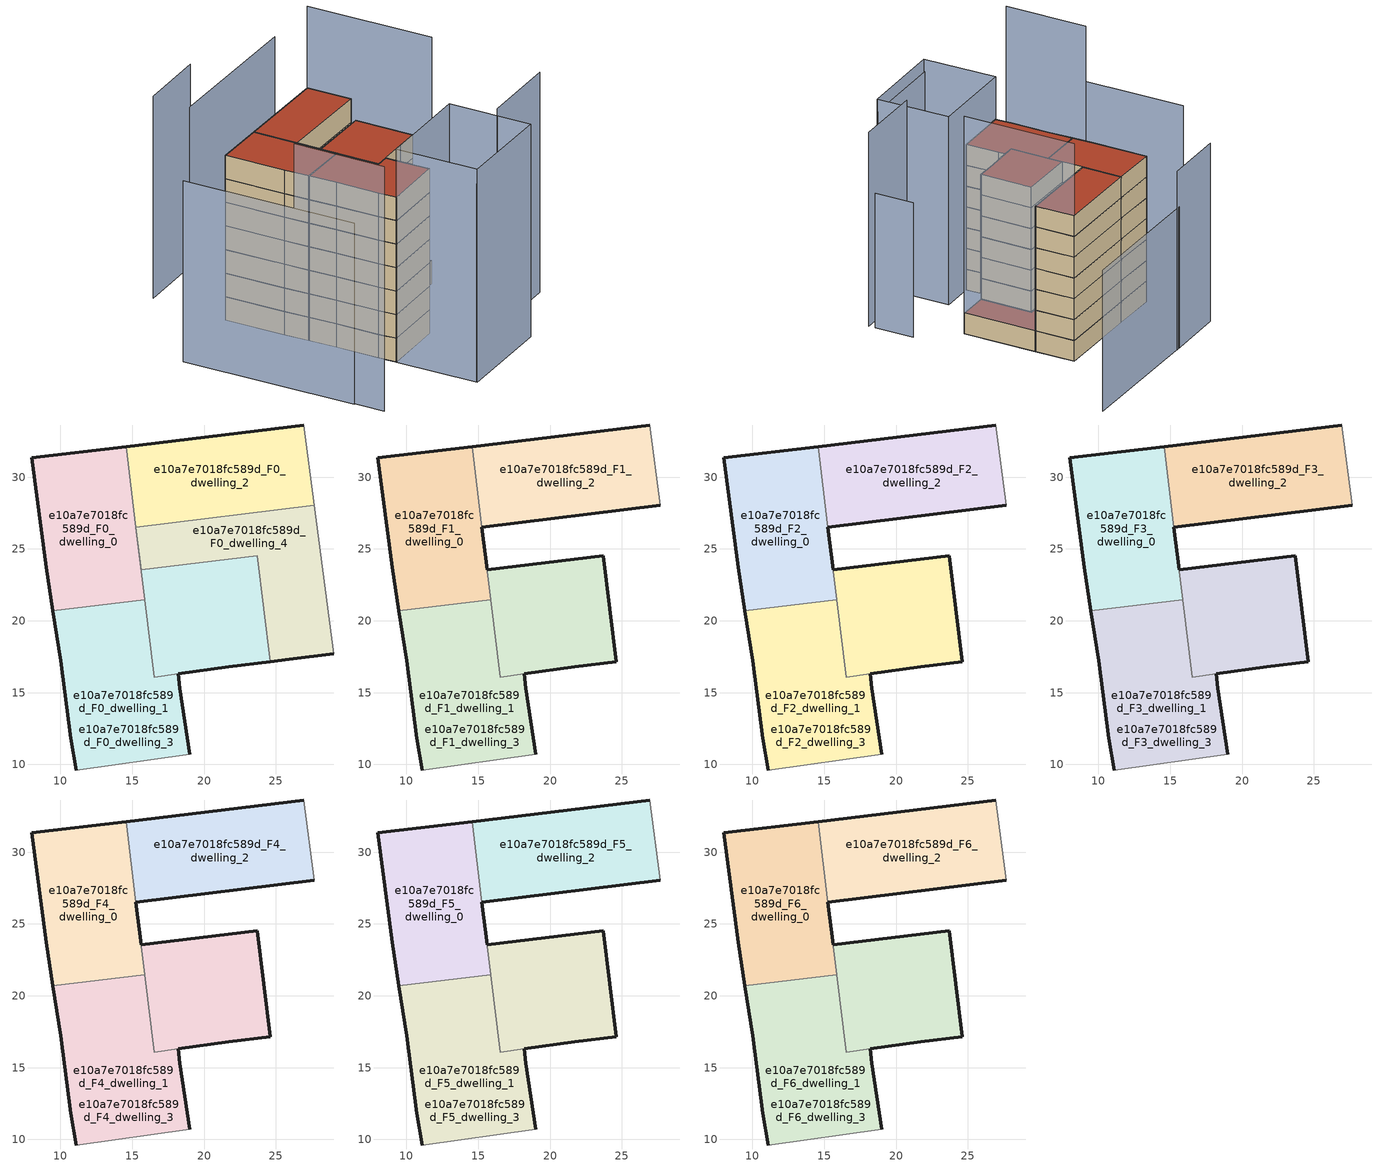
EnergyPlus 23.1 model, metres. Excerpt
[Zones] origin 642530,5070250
e10a7e7018fc589d_F0_dwelling_0
 floor ground (EU_floor_Construction): 15.88,21.47 14.58,32.13 8.01,31.33 9.01,23.72 9.48,20.69 z0
 wall outside (EU_wall_Construction): 9.48,20.69 9.01,23.72 8.01,31.33 14.58,32.13 z0:3
 wall to e10a7e7018fc589d_F0_dwelling_1 (EU_wall_Construction): 15.88,21.47 9.48,20.69 z0:3
 wall to e10a7e7018fc589d_F0_dwelling_2 (EU_wall_Construction): 14.58,32.13 15.26,26.52 z0:3
 wall to e10a7e7018fc589d_F0_dwelling_3 (EU_wall_Construction): 15.26,26.52 15.87,21.47 z0:3
e10a7e7018fc589d_F0_dwelling_1
 floor ground (EU_floor_Construction): 19.01,10.71 18.31,15.32 18.21,16.32 16.53,16.08 15.88,21.47 9.48,20.69 10.01,17.22 10.71,11.82 11.11,9.62 z0; 24.59,17.16 23.7,24.52 15.62,23.54 15.26,26.52 16.53,16.08 21.72,16.82 z0
 wall outside (EU_wall_Construction): 11.11,9.62 10.71,11.82 10.01,17.22 9.48,20.69 / 18.21,16.32 18.31,15.32 19.01,10.71 z0:3
 wall adiabatic (EU_wall_Construction): 19.01,10.71 11.11,9.62 z0:3
 wall to e10a7e7018fc589d_F0_dwelling_3 (EU_wall_Construction): 15.88,21.47 16.53,16.08 18.21,16.32 z0:3
e10a7e7018fc589d_F0_dwelling_2
 floor ground (EU_floor_Construction): 27.67,28.03 26.93,33.63 14.58,32.13 15.26,26.52 z0
 wall outside (EU_wall_Construction): 14.58,32.13 26.93,33.63 z0:3
 wall adiabatic (EU_wall_Construction): 26.93,33.63 27.67,28.03 z0:3
 wall to e10a7e7018fc589d_F0_dwelling_4 (EU_wall_Construction): 27.67,28.03 15.26,26.52 z0:3
e10a7e7018fc589d_F0_dwelling_3
 floor ground (EU_floor_Construction): 19.01,10.71 18.31,15.32 18.21,16.32 16.53,16.08 15.88,21.47 9.48,20.69 10.01,17.22 10.71,11.82 11.11,9.62 z0; 24.59,17.16 23.7,24.52 15.62,23.54 15.26,26.52 16.53,16.08 21.72,16.82 z0
 wall outside (EU_wall_Construction): 24.59,17.16 21.72,16.82 18.21,16.32 z0:3
 wall to e10a7e7018fc589d_F0_dwelling_4 (EU_wall_Construction): 15.26,26.52 15.63,23.54 / 15.62,23.54 23.7,24.52 24.59,17.16 z0:3
e10a7e7018fc589d_F0_dwelling_4
 floor ground (EU_floor_Construction): 29.02,17.71 27.67,28.03 15.26,26.52 15.62,23.54 23.7,24.52 24.59,17.16 25.92,17.32 z0
 wall outside (EU_wall_Construction): 29.02,17.71 25.92,17.32 24.59,17.16 z0:3
 wall adiabatic (EU_wall_Construction): 27.67,28.03 29.02,17.71 z0:3
 roof outside (EU_roof_Construction): 27.67,28.03 29.02,17.71 25.92,17.32 24.59,17.16 23.7,24.52 15.62,23.54 15.26,26.52 z3
e10a7e7018fc589d_F1_dwelling_0
 floor to e10a7e7018fc589d_F0_dwelling_0 (EU_floor_Construction): 15.88,21.47 14.58,32.13 8.01,31.33 9.01,23.72 9.48,20.69 z3
 wall outside (EU_wall_Construction): 9.48,20.69 9.01,23.72 8.01,31.33 14.58,32.13 z3:6
 wall to e10a7e7018fc589d_F1_dwelling_1 (EU_wall_Construction): 15.88,21.47 9.48,20.69 z3:6
 wall to e10a7e7018fc589d_F1_dwelling_2 (EU_wall_Construction): 14.58,32.13 15.26,26.52 z3:6
 wall to e10a7e7018fc589d_F1_dwelling_3 (EU_wall_Construction): 15.26,26.52 15.87,21.47 z3:6
e10a7e7018fc589d_F1_dwelling_1
 floor to e10a7e7018fc589d_F0_dwelling_1 (EU_floor_Construction): 24.59,17.16 23.7,24.52 15.62,23.54 15.26,26.52 16.53,16.08 21.72,16.82 z3
 floor adiabatic (EU_floor_Construction): 19.01,10.71 18.31,15.32 18.21,16.32 16.53,16.08 15.88,21.47 9.48,20.69 10.01,17.22 10.71,11.82 11.11,9.62 z3
 wall outside (EU_wall_Construction): 11.11,9.62 10.71,11.82 10.01,17.22 9.48,20.69 / 18.21,16.32 18.31,15.32 19.01,10.71 z3:6
 wall adiabatic (EU_wall_Construction): 19.01,10.71 11.11,9.62 z3:6
 wall to e10a7e7018fc589d_F1_dwelling_3 (EU_wall_Construction): 15.88,21.47 16.53,16.08 18.21,16.32 z3:6
e10a7e7018fc589d_F1_dwelling_2
 floor to e10a7e7018fc589d_F0_dwelling_2 (EU_floor_Construction): 27.67,28.03 26.93,33.63 14.58,32.13 15.26,26.52 z3
 wall outside (EU_wall_Construction): 27.67,28.03 15.26,26.52 / 14.58,32.13 26.93,33.63 z3:6
 wall adiabatic (EU_wall_Construction): 26.93,33.63 27.67,28.03 z3:6
e10a7e7018fc589d_F1_dwelling_3
 floor to e10a7e7018fc589d_F0_dwelling_3 (EU_floor_Construction): 19.01,10.71 18.31,15.32 18.21,16.32 16.53,16.08 15.88,21.47 9.48,20.69 10.01,17.22 10.71,11.82 11.11,9.62 z3; 24.59,17.16 23.7,24.52 15.62,23.54 15.26,26.52 16.53,16.08 21.72,16.82 z3
 wall outside (EU_wall_Construction): 15.26,26.52 15.62,23.54 23.7,24.52 24.59,17.16 21.72,16.82 18.21,16.32 z3:6
e10a7e7018fc589d_F2_dwelling_0
 floor to e10a7e7018fc589d_F1_dwelling_0 (EU_floor_Construction): 15.88,21.47 14.58,32.13 8.01,31.33 9.01,23.72 9.48,20.69 z6
 wall outside (EU_wall_Construction): 9.48,20.69 9.01,23.72 8.01,31.33 14.58,32.13 z6:9
 wall to e10a7e7018fc589d_F2_dwelling_1 (EU_wall_Construction): 15.88,21.47 9.48,20.69 z6:9
 wall to e10a7e7018fc589d_F2_dwelling_2 (EU_wall_Construction): 14.58,32.13 15.26,26.52 z6:9
 wall to e10a7e7018fc589d_F2_dwelling_3 (EU_wall_Construction): 15.26,26.52 15.87,21.47 z6:9
e10a7e7018fc589d_F2_dwelling_1
 floor to e10a7e7018fc589d_F1_dwelling_1 (EU_floor_Construction): 24.59,17.16 23.7,24.52 15.62,23.54 15.26,26.52 16.53,16.08 21.72,16.82 z6
 floor adiabatic (EU_floor_Construction): 19.01,10.71 18.31,15.32 18.21,16.32 16.53,16.08 15.88,21.47 9.48,20.69 10.01,17.22 10.71,11.82 11.11,9.62 z6
 wall outside (EU_wall_Construction): 11.11,9.62 10.71,11.82 10.01,17.22 9.48,20.69 / 18.21,16.32 18.31,15.32 19.01,10.71 z6:9
 wall adiabatic (EU_wall_Construction): 19.01,10.71 11.11,9.62 z6:9
 wall to e10a7e7018fc589d_F2_dwelling_3 (EU_wall_Construction): 15.88,21.47 16.53,16.08 18.21,16.32 z6:9
e10a7e7018fc589d_F2_dwelling_2
 floor to e10a7e7018fc589d_F1_dwelling_2 (EU_floor_Construction): 27.67,28.03 26.93,33.63 14.58,32.13 15.26,26.52 z6
 wall outside (EU_wall_Construction): 27.67,28.03 15.26,26.52 / 14.58,32.13 26.93,33.63 z6:9
 wall adiabatic (EU_wall_Construction): 26.93,33.63 27.67,28.03 z6:9
e10a7e7018fc589d_F2_dwelling_3
 floor to e10a7e7018fc589d_F1_dwelling_3 (EU_floor_Construction): 19.01,10.71 18.31,15.32 18.21,16.32 16.53,16.08 15.88,21.47 9.48,20.69 10.01,17.22 10.71,11.82 11.11,9.62 z6; 24.59,17.16 23.7,24.52 15.62,23.54 15.26,26.52 16.53,16.08 21.72,16.82 z6
 wall outside (EU_wall_Construction): 15.26,26.52 15.62,23.54 23.7,24.52 24.59,17.16 21.72,16.82 18.21,16.32 z6:9
e10a7e7018fc589d_F3_dwelling_0
 floor to e10a7e7018fc589d_F2_dwelling_0 (EU_floor_Construction): 15.88,21.47 14.58,32.13 8.01,31.33 9.01,23.72 9.48,20.69 z9
 wall outside (EU_wall_Construction): 9.48,20.69 9.01,23.72 8.01,31.33 14.58,32.13 z9:12
 wall to e10a7e7018fc589d_F3_dwelling_1 (EU_wall_Construction): 15.88,21.47 9.48,20.69 z9:12
 wall to e10a7e7018fc589d_F3_dwelling_2 (EU_wall_Construction): 14.58,32.13 15.26,26.52 z9:12
 wall to e10a7e7018fc589d_F3_dwelling_3 (EU_wall_Construction): 15.26,26.52 15.87,21.47 z9:12
e10a7e7018fc589d_F3_dwelling_1
 floor to e10a7e7018fc589d_F2_dwelling_1 (EU_floor_Construction): 24.59,17.16 23.7,24.52 15.62,23.54 15.26,26.52 16.53,16.08 21.72,16.82 z9
 floor adiabatic (EU_floor_Construction): 19.01,10.71 18.31,15.32 18.21,16.32 16.53,16.08 15.88,21.47 9.48,20.69 10.01,17.22 10.71,11.82 11.11,9.62 z9
 wall outside (EU_wall_Construction): 11.11,9.62 10.71,11.82 10.01,17.22 9.48,20.69 / 18.21,16.32 18.31,15.32 19.01,10.71 z9:12
 wall adiabatic (EU_wall_Construction): 19.01,10.71 11.11,9.62 z9:12
 wall to e10a7e7018fc589d_F3_dwelling_3 (EU_wall_Construction): 15.88,21.47 16.53,16.08 18.21,16.32 z9:12
e10a7e7018fc589d_F3_dwelling_2
 floor to e10a7e7018fc589d_F2_dwelling_2 (EU_floor_Construction): 27.67,28.03 26.93,33.63 14.58,32.13 15.26,26.52 z9
 wall outside (EU_wall_Construction): 27.67,28.03 15.26,26.52 / 14.58,32.13 26.93,33.63 z9:12
 wall adiabatic (EU_wall_Construction): 26.93,33.63 27.67,28.03 z9:12
e10a7e7018fc589d_F3_dwelling_3
 floor to e10a7e7018fc589d_F2_dwelling_3 (EU_floor_Construction): 19.01,10.71 18.31,15.32 18.21,16.32 16.53,16.08 15.88,21.47 9.48,20.69 10.01,17.22 10.71,11.82 11.11,9.62 z9; 24.59,17.16 23.7,24.52 15.62,23.54 15.26,26.52 16.53,16.08 21.72,16.82 z9
 wall outside (EU_wall_Construction): 15.26,26.52 15.62,23.54 23.7,24.52 24.59,17.16 21.72,16.82 18.21,16.32 z9:12
e10a7e7018fc589d_F4_dwelling_0
 floor to e10a7e7018fc589d_F3_dwelling_0 (EU_floor_Construction): 15.88,21.47 14.58,32.13 8.01,31.33 9.01,23.72 9.48,20.69 z12
 wall outside (EU_wall_Construction): 9.48,20.69 9.01,23.72 8.01,31.33 14.58,32.13 z12:15
 wall to e10a7e7018fc589d_F4_dwelling_1 (EU_wall_Construction): 15.88,21.47 9.48,20.69 z12:15
 wall to e10a7e7018fc589d_F4_dwelling_2 (EU_wall_Construction): 14.58,32.13 15.26,26.52 z12:15
 wall to e10a7e7018fc589d_F4_dwelling_3 (EU_wall_Construction): 15.26,26.52 15.87,21.47 z12:15
e10a7e7018fc589d_F4_dwelling_1
 floor to e10a7e7018fc589d_F3_dwelling_1 (EU_floor_Construction): 24.59,17.16 23.7,24.52 15.62,23.54 15.26,26.52 16.53,16.08 21.72,16.82 z12
 floor adiabatic (EU_floor_Construction): 19.01,10.71 18.31,15.32 18.21,16.32 16.53,16.08 15.88,21.47 9.48,20.69 10.01,17.22 10.71,11.82 11.11,9.62 z12
 wall outside (EU_wall_Construction): 11.11,9.62 10.71,11.82 10.01,17.22 9.48,20.69 / 18.21,16.32 18.31,15.32 19.01,10.71 z12:15
 wall adiabatic (EU_wall_Construction): 19.01,10.71 11.11,9.62 z12:15
 wall to e10a7e7018fc589d_F4_dwelling_3 (EU_wall_Construction): 15.88,21.47 16.53,16.08 18.21,16.32 z12:15
e10a7e7018fc589d_F4_dwelling_2
 floor to e10a7e7018fc589d_F3_dwelling_2 (EU_floor_Construction): 27.67,28.03 26.93,33.63 14.58,32.13 15.26,26.52 z12
 wall outside (EU_wall_Construction): 27.67,28.03 15.26,26.52 / 14.58,32.13 26.93,33.63 z12:15
 wall adiabatic (EU_wall_Construction): 26.93,33.63 27.67,28.03 z12:15
e10a7e7018fc589d_F4_dwelling_3
 floor to e10a7e7018fc589d_F3_dwelling_3 (EU_floor_Construction): 19.01,10.71 18.31,15.32 18.21,16.32 16.53,16.08 15.88,21.47 9.48,20.69 10.01,17.22 10.71,11.82 11.11,9.62 z12; 24.59,17.16 23.7,24.52 15.62,23.54 15.26,26.52 16.53,16.08 21.72,16.82 z12
 wall outside (EU_wall_Construction): 15.26,26.52 15.62,23.54 23.7,24.52 24.59,17.16 21.72,16.82 18.21,16.32 z12:15
e10a7e7018fc589d_F5_dwelling_0
 floor to e10a7e7018fc589d_F4_dwelling_0 (EU_floor_Construction): 15.88,21.47 14.58,32.13 8.01,31.33 9.01,23.72 9.48,20.69 z15
 wall outside (EU_wall_Construction): 9.48,20.69 9.01,23.72 8.01,31.33 14.58,32.13 z15:18
 wall to e10a7e7018fc589d_F5_dwelling_1 (EU_wall_Construction): 15.88,21.47 9.48,20.69 z15:18
 wall to e10a7e7018fc589d_F5_dwelling_2 (EU_wall_Construction): 14.58,32.13 15.26,26.52 z15:18
 wall to e10a7e7018fc589d_F5_dwelling_3 (EU_wall_Construction): 15.26,26.52 15.87,21.47 z15:18
e10a7e7018fc589d_F5_dwelling_1
 floor to e10a7e7018fc589d_F4_dwelling_1 (EU_floor_Construction): 24.59,17.16 23.7,24.52 15.62,23.54 15.26,26.52 16.53,16.08 21.72,16.82 z15
 floor adiabatic (EU_floor_Construction): 19.01,10.71 18.31,15.32 18.21,16.32 16.53,16.08 15.88,21.47 9.48,20.69 10.01,17.22 10.71,11.82 11.11,9.62 z15
 wall outside (EU_wall_Construction): 11.11,9.62 10.71,11.82 10.01,17.22 9.48,20.69 / 18.21,16.32 18.31,15.32 19.01,10.71 z15:18
 wall adiabatic (EU_wall_Construction): 19.01,10.71 11.11,9.62 z15:18
 wall to e10a7e7018fc589d_F5_dwelling_3 (EU_wall_Construction): 15.88,21.47 16.53,16.08 18.21,16.32 z15:18
e10a7e7018fc589d_F5_dwelling_2
 floor to e10a7e7018fc589d_F4_dwelling_2 (EU_floor_Construction): 27.67,28.03 26.93,33.63 14.58,32.13 15.26,26.52 z15
 wall outside (EU_wall_Construction): 27.67,28.03 15.26,26.52 / 14.58,32.13 26.93,33.63 z15:18
 wall adiabatic (EU_wall_Construction): 26.93,33.63 27.67,28.03 z15:18
e10a7e7018fc589d_F5_dwelling_3
 floor to e10a7e7018fc589d_F4_dwelling_3 (EU_floor_Construction): 19.01,10.71 18.31,15.32 18.21,16.32 16.53,16.08 15.88,21.47 9.48,20.69 10.01,17.22 10.71,11.82 11.11,9.62 z15; 24.59,17.16 23.7,24.52 15.62,23.54 15.26,26.52 16.53,16.08 21.72,16.82 z15
 wall outside (EU_wall_Construction): 15.26,26.52 15.62,23.54 23.7,24.52 24.59,17.16 21.72,16.82 18.21,16.32 z15:18
e10a7e7018fc589d_F6_dwelling_0
 floor to e10a7e7018fc589d_F5_dwelling_0 (EU_floor_Construction): 15.88,21.47 14.58,32.13 8.01,31.33 9.01,23.72 9.48,20.69 z18
 wall outside (EU_wall_Construction): 9.48,20.69 9.01,23.72 8.01,31.33 14.58,32.13 z18:21
 wall to e10a7e7018fc589d_F6_dwelling_1 (EU_wall_Construction): 15.88,21.47 9.48,20.69 z18:21
 wall to e10a7e7018fc589d_F6_dwelling_2 (EU_wall_Construction): 14.58,32.13 15.26,26.52 z18:21
 wall to e10a7e7018fc589d_F6_dwelling_3 (EU_wall_Construction): 15.26,26.52 15.87,21.47 z18:21
 roof outside (EU_roof_Construction): 14.58,32.13 15.88,21.47 9.48,20.69 9.01,23.72 8.01,31.33 z21
e10a7e7018fc589d_F6_dwelling_1
 floor to e10a7e7018fc589d_F5_dwelling_1 (EU_floor_Construction): 24.59,17.16 23.7,24.52 15.62,23.54 15.26,26.52 16.53,16.08 21.72,16.82 z18
 floor adiabatic (EU_floor_Construction): 19.01,10.71 18.31,15.32 18.21,16.32 16.53,16.08 15.88,21.47 9.48,20.69 10.01,17.22 10.71,11.82 11.11,9.62 z18
 wall outside (EU_wall_Construction): 11.11,9.62 10.71,11.82 10.01,17.22 9.48,20.69 / 18.21,16.32 18.31,15.32 19.01,10.71 z18:21
 wall adiabatic (EU_wall_Construction): 19.01,10.71 11.11,9.62 z18:21
 wall to e10a7e7018fc589d_F6_dwelling_3 (EU_wall_Construction): 15.88,21.47 16.53,16.08 18.21,16.32 z18:21
 roof outside (EU_roof_Construction): 15.88,21.47 16.53,16.08 18.21,16.32 18.31,15.32 19.01,10.71 11.11,9.62 10.71,11.82 10.01,17.22 9.48,20.69 z21; 23.7,24.52 24.59,17.16 21.72,16.82 16.53,16.08 15.26,26.52 15.62,23.54 z21
e10a7e7018fc589d_F6_dwelling_2
 floor to e10a7e7018fc589d_F5_dwelling_2 (EU_floor_Construction): 27.67,28.03 26.93,33.63 14.58,32.13 15.26,26.52 z18
 wall outside (EU_wall_Construction): 27.67,28.03 15.26,26.52 / 14.58,32.13 26.93,33.63 z18:21
 wall adiabatic (EU_wall_Construction): 26.93,33.63 27.67,28.03 z18:21
 roof outside (EU_roof_Construction): 26.93,33.63 27.67,28.03 15.26,26.52 14.58,32.13 z21
e10a7e7018fc589d_F6_dwelling_3
 floor to e10a7e7018fc589d_F5_dwelling_3 (EU_floor_Construction): 19.01,10.71 18.31,15.32 18.21,16.32 16.53,16.08 15.88,21.47 9.48,20.69 10.01,17.22 10.71,11.82 11.11,9.62 z18; 24.59,17.16 23.7,24.52 15.62,23.54 15.26,26.52 16.53,16.08 21.72,16.82 z18
 wall outside (EU_wall_Construction): 15.26,26.52 15.62,23.54 23.7,24.52 24.59,17.16 21.72,16.82 18.21,16.32 z18:21
 roof outside (EU_roof_Construction): 15.88,21.47 16.53,16.08 18.21,16.32 18.31,15.32 19.01,10.71 11.11,9.62 10.71,11.82 10.01,17.22 9.48,20.69 z21; 23.7,24.52 24.59,17.16 21.72,16.82 16.53,16.08 15.26,26.52 15.62,23.54 z21
shading: 12.51,-0.59 25,1.12 z0:25.3; 24.41,5.25 34.52,6.61 z0:28; 23.61,11.34 25.02,1 / 25.02,1 12.51,-0.69 / 12.51,-0.69 11.1,9.64 / 11.1,9.64 23.61,11.34 z0:27.1; 34.33,7.47 33.63,13.01 z0:19.4; 29.02,17.71 26.93,33.63 z0:31.4; -0.92,15.15 0.54,3.65 z0:31.1; -3.01,29.15 -0.09,7.39 z0:23; 16.49,42.37 7.63,41.15 z0:25.7; 35.97,44.75 15.91,42.3 z0:20.3
[Building]
EU S2 Campaign: North Axis=0; Terrain=City; Solar Distribution=FullExterior
[Site:Location]
Lyon-Bron: Latitude=45.75; Longitude=5; Time Zone=1; Elevation=198
[SizingPeriod:WeatherFileDays]
AnnualSizingPeriod: Begin Month=1; Begin Day of Month=1; End Month=12; End Day of Month=31; Day of Week for Start Day=Monday; Use Weather File Daylight Saving Period=No; Use Weather File Rain and Snow Indicators=No
[MATERIAL]
EU_InternalMass_Material: Roughness=MediumRough; Thickness=0.1; Conductivity=1; Density=1800; Specific Heat=900; Thermal Absorptance=0.9; Solar Absorptance=0.7; Visible Absorptance=0.7
[MATERIAL:NOMASS] Roughness=MediumRough; Thermal Absorptance=0.9; Solar Absorptance=0.7; Visible Absorptance=0.7
Name | Thermal Resistance
EU_wall_NoMass | 0.776494
EU_roof_NoMass | 0.486893
EU_floor_NoMass | 0.421597
[CONSTRUCTION]
EU_wall_Construction: EU_wall_NoMass
EU_roof_Construction: EU_roof_NoMass
EU_floor_Construction: EU_floor_NoMass
EU_InternalMass_Construction: EU_InternalMass_Material
[ZONE] Type=1; Multiplier=1; Ceiling Height=autocalculate; Floor Area=autocalculate; Part of Total Floor Area=Yes
Name | Volume
e10a7e7018fc589d_F0_dwelling_0 | 211.211
e10a7e7018fc589d_F1_dwelling_0; e10a7e7018fc589d_F2_dwelling_0; e10a7e7018fc589d_F3_dwelling_0; e10a7e7018fc589d_F4_dwelling_0; e10a7e7018fc589d_F5_dwelling_0; e10a7e7018fc589d_F6_dwelling_0 | 211.21
e10a7e7018fc589d_F0_dwelling_1; e10a7e7018fc589d_F1_dwelling_1; e10a7e7018fc589d_F2_dwelling_1; e10a7e7018fc589d_F3_dwelling_1; e10a7e7018fc589d_F4_dwelling_1; e10a7e7018fc589d_F5_dwelling_1; e10a7e7018fc589d_F6_dwelling_1; e10a7e7018fc589d_F0_dwelling_3; e10a7e7018fc589d_F1_dwelling_3; e10a7e7018fc589d_F2_dwelling_3; e10a7e7018fc589d_F3_dwelling_3; e10a7e7018fc589d_F4_dwelling_3; e10a7e7018fc589d_F5_dwelling_3; e10a7e7018fc589d_F6_dwelling_3 | 422.403
e10a7e7018fc589d_F0_dwelling_2 | 211.195
e10a7e7018fc589d_F1_dwelling_2; e10a7e7018fc589d_F2_dwelling_2; e10a7e7018fc589d_F3_dwelling_2; e10a7e7018fc589d_F4_dwelling_2; e10a7e7018fc589d_F5_dwelling_2; e10a7e7018fc589d_F6_dwelling_2 | 211.194
e10a7e7018fc589d_F0_dwelling_4 | 211.202
[INTERNALMASS] Construction=EU_InternalMass_Construction
Name | Zone or ZoneList | Surface Area
e10a7e7018fc589d_F0_dwelling_0_EU_InternalMass | e10a7e7018fc589d_F0_dwelling_0 | 70.4046
e10a7e7018fc589d_F0_dwelling_1_EU_InternalMass | e10a7e7018fc589d_F0_dwelling_1 | 80.2499
e10a7e7018fc589d_F0_dwelling_2_EU_InternalMass | e10a7e7018fc589d_F0_dwelling_2 | 70.3968
e10a7e7018fc589d_F0_dwelling_3_EU_InternalMass | e10a7e7018fc589d_F0_dwelling_3 | 60.55
e10a7e7018fc589d_F0_dwelling_4_EU_InternalMass | e10a7e7018fc589d_F0_dwelling_4 | 70.4006
e10a7e7018fc589d_F1_dwelling_0_EU_InternalMass | e10a7e7018fc589d_F1_dwelling_0 | 87.9945
e10a7e7018fc589d_F1_dwelling_1_EU_InternalMass | e10a7e7018fc589d_F1_dwelling_1 | 88.006
e10a7e7018fc589d_F1_dwelling_2_EU_InternalMass | e10a7e7018fc589d_F1_dwelling_2 | 88.0072
e10a7e7018fc589d_F1_dwelling_3_EU_InternalMass | e10a7e7018fc589d_F1_dwelling_3 | 87.9964
e10a7e7018fc589d_F2_dwelling_0_EU_InternalMass | e10a7e7018fc589d_F2_dwelling_0 | 87.9945
e10a7e7018fc589d_F2_dwelling_1_EU_InternalMass | e10a7e7018fc589d_F2_dwelling_1 | 88.006
e10a7e7018fc589d_F2_dwelling_2_EU_InternalMass | e10a7e7018fc589d_F2_dwelling_2 | 88.0072
e10a7e7018fc589d_F2_dwelling_3_EU_InternalMass | e10a7e7018fc589d_F2_dwelling_3 | 87.9964
e10a7e7018fc589d_F3_dwelling_0_EU_InternalMass | e10a7e7018fc589d_F3_dwelling_0 | 87.9945
e10a7e7018fc589d_F3_dwelling_1_EU_InternalMass | e10a7e7018fc589d_F3_dwelling_1 | 88.006
e10a7e7018fc589d_F3_dwelling_2_EU_InternalMass | e10a7e7018fc589d_F3_dwelling_2 | 88.0072
e10a7e7018fc589d_F3_dwelling_3_EU_InternalMass | e10a7e7018fc589d_F3_dwelling_3 | 87.9964
e10a7e7018fc589d_F4_dwelling_0_EU_InternalMass | e10a7e7018fc589d_F4_dwelling_0 | 87.9945
e10a7e7018fc589d_F4_dwelling_1_EU_InternalMass | e10a7e7018fc589d_F4_dwelling_1 | 88.006
e10a7e7018fc589d_F4_dwelling_2_EU_InternalMass | e10a7e7018fc589d_F4_dwelling_2 | 88.0072
e10a7e7018fc589d_F4_dwelling_3_EU_InternalMass | e10a7e7018fc589d_F4_dwelling_3 | 87.9964
e10a7e7018fc589d_F5_dwelling_0_EU_InternalMass | e10a7e7018fc589d_F5_dwelling_0 | 87.9945
e10a7e7018fc589d_F5_dwelling_1_EU_InternalMass | e10a7e7018fc589d_F5_dwelling_1 | 88.006
e10a7e7018fc589d_F5_dwelling_2_EU_InternalMass | e10a7e7018fc589d_F5_dwelling_2 | 88.0072
e10a7e7018fc589d_F5_dwelling_3_EU_InternalMass | e10a7e7018fc589d_F5_dwelling_3 | 87.9964
e10a7e7018fc589d_F6_dwelling_0_EU_InternalMass | e10a7e7018fc589d_F6_dwelling_0 | 87.9945
e10a7e7018fc589d_F6_dwelling_1_EU_InternalMass | e10a7e7018fc589d_F6_dwelling_1 | 88.006
e10a7e7018fc589d_F6_dwelling_2_EU_InternalMass | e10a7e7018fc589d_F6_dwelling_2 | 88.0072
e10a7e7018fc589d_F6_dwelling_3_EU_InternalMass | e10a7e7018fc589d_F6_dwelling_3 | 87.9964
[OTHEREQUIPMENT] Fuel Type=Electricity; Design Level Calculation Method=Watts/Area; Power per Zone Floor Area=1; Fraction Latent=0; Fraction Radiant=0; Fraction Lost=0; Carbon Dioxide Generation Rate=0; EndUse Subcategory=EU_Step8_InternalGains
Name | Zone or ZoneList or Space or SpaceList | Schedule
EU_Step8_InternalGain_e10a7e7018fc589d_F0_dwelling_0_f000 | e10a7e7018fc589d_F0_dwelling_0 | EU_Step8_GainSchedule_e10a7e7018fc589d_F0_dwelling_0_f000
EU_Step8_InternalGain_e10a7e7018fc589d_F0_dwelling_1_f000 | e10a7e7018fc589d_F0_dwelling_1 | EU_Step8_GainSchedule_e10a7e7018fc589d_F0_dwelling_1_f000
EU_Step8_InternalGain_e10a7e7018fc589d_F0_dwelling_2_f000 | e10a7e7018fc589d_F0_dwelling_2 | EU_Step8_GainSchedule_e10a7e7018fc589d_F0_dwelling_2_f000
EU_Step8_InternalGain_e10a7e7018fc589d_F0_dwelling_3_f000 | e10a7e7018fc589d_F0_dwelling_3 | EU_Step8_GainSchedule_e10a7e7018fc589d_F0_dwelling_3_f000
EU_Step8_InternalGain_e10a7e7018fc589d_F0_dwelling_4_f000 | e10a7e7018fc589d_F0_dwelling_4 | EU_Step8_GainSchedule_e10a7e7018fc589d_F0_dwelling_4_f000
EU_Step8_InternalGain_e10a7e7018fc589d_F1_dwelling_0_f000 | e10a7e7018fc589d_F1_dwelling_0 | EU_Step8_GainSchedule_e10a7e7018fc589d_F1_dwelling_0_f000
EU_Step8_InternalGain_e10a7e7018fc589d_F1_dwelling_1_f000 | e10a7e7018fc589d_F1_dwelling_1 | EU_Step8_GainSchedule_e10a7e7018fc589d_F1_dwelling_1_f000
EU_Step8_InternalGain_e10a7e7018fc589d_F1_dwelling_2_f000 | e10a7e7018fc589d_F1_dwelling_2 | EU_Step8_GainSchedule_e10a7e7018fc589d_F1_dwelling_2_f000
EU_Step8_InternalGain_e10a7e7018fc589d_F1_dwelling_3_f000 | e10a7e7018fc589d_F1_dwelling_3 | EU_Step8_GainSchedule_e10a7e7018fc589d_F1_dwelling_3_f000
EU_Step8_InternalGain_e10a7e7018fc589d_F2_dwelling_0_f000 | e10a7e7018fc589d_F2_dwelling_0 | EU_Step8_GainSchedule_e10a7e7018fc589d_F2_dwelling_0_f000
EU_Step8_InternalGain_e10a7e7018fc589d_F2_dwelling_1_f000 | e10a7e7018fc589d_F2_dwelling_1 | EU_Step8_GainSchedule_e10a7e7018fc589d_F2_dwelling_1_f000
EU_Step8_InternalGain_e10a7e7018fc589d_F2_dwelling_2_f000 | e10a7e7018fc589d_F2_dwelling_2 | EU_Step8_GainSchedule_e10a7e7018fc589d_F2_dwelling_2_f000
EU_Step8_InternalGain_e10a7e7018fc589d_F2_dwelling_3_f000 | e10a7e7018fc589d_F2_dwelling_3 | EU_Step8_GainSchedule_e10a7e7018fc589d_F2_dwelling_3_f000
EU_Step8_InternalGain_e10a7e7018fc589d_F3_dwelling_0_f000 | e10a7e7018fc589d_F3_dwelling_0 | EU_Step8_GainSchedule_e10a7e7018fc589d_F3_dwelling_0_f000
EU_Step8_InternalGain_e10a7e7018fc589d_F3_dwelling_1_f000 | e10a7e7018fc589d_F3_dwelling_1 | EU_Step8_GainSchedule_e10a7e7018fc589d_F3_dwelling_1_f000
EU_Step8_InternalGain_e10a7e7018fc589d_F3_dwelling_2_f000 | e10a7e7018fc589d_F3_dwelling_2 | EU_Step8_GainSchedule_e10a7e7018fc589d_F3_dwelling_2_f000
EU_Step8_InternalGain_e10a7e7018fc589d_F3_dwelling_3_f000 | e10a7e7018fc589d_F3_dwelling_3 | EU_Step8_GainSchedule_e10a7e7018fc589d_F3_dwelling_3_f000
EU_Step8_InternalGain_e10a7e7018fc589d_F4_dwelling_0_f000 | e10a7e7018fc589d_F4_dwelling_0 | EU_Step8_GainSchedule_e10a7e7018fc589d_F4_dwelling_0_f000
EU_Step8_InternalGain_e10a7e7018fc589d_F4_dwelling_1_f000 | e10a7e7018fc589d_F4_dwelling_1 | EU_Step8_GainSchedule_e10a7e7018fc589d_F4_dwelling_1_f000
EU_Step8_InternalGain_e10a7e7018fc589d_F4_dwelling_2_f000 | e10a7e7018fc589d_F4_dwelling_2 | EU_Step8_GainSchedule_e10a7e7018fc589d_F4_dwelling_2_f000
EU_Step8_InternalGain_e10a7e7018fc589d_F4_dwelling_3_f000 | e10a7e7018fc589d_F4_dwelling_3 | EU_Step8_GainSchedule_e10a7e7018fc589d_F4_dwelling_3_f000
EU_Step8_InternalGain_e10a7e7018fc589d_F5_dwelling_0_f000 | e10a7e7018fc589d_F5_dwelling_0 | EU_Step8_GainSchedule_e10a7e7018fc589d_F5_dwelling_0_f000
EU_Step8_InternalGain_e10a7e7018fc589d_F5_dwelling_1_f000 | e10a7e7018fc589d_F5_dwelling_1 | EU_Step8_GainSchedule_e10a7e7018fc589d_F5_dwelling_1_f000
EU_Step8_InternalGain_e10a7e7018fc589d_F5_dwelling_2_f000 | e10a7e7018fc589d_F5_dwelling_2 | EU_Step8_GainSchedule_e10a7e7018fc589d_F5_dwelling_2_f000
EU_Step8_InternalGain_e10a7e7018fc589d_F5_dwelling_3_f000 | e10a7e7018fc589d_F5_dwelling_3 | EU_Step8_GainSchedule_e10a7e7018fc589d_F5_dwelling_3_f000
EU_Step8_InternalGain_e10a7e7018fc589d_F6_dwelling_0_f000 | e10a7e7018fc589d_F6_dwelling_0 | EU_Step8_GainSchedule_e10a7e7018fc589d_F6_dwelling_0_f000
EU_Step8_InternalGain_e10a7e7018fc589d_F6_dwelling_1_f000 | e10a7e7018fc589d_F6_dwelling_1 | EU_Step8_GainSchedule_e10a7e7018fc589d_F6_dwelling_1_f000
EU_Step8_InternalGain_e10a7e7018fc589d_F6_dwelling_2_f000 | e10a7e7018fc589d_F6_dwelling_2 | EU_Step8_GainSchedule_e10a7e7018fc589d_F6_dwelling_2_f000
EU_Step8_InternalGain_e10a7e7018fc589d_F6_dwelling_3_f000 | e10a7e7018fc589d_F6_dwelling_3 | EU_Step8_GainSchedule_e10a7e7018fc589d_F6_dwelling_3_f000
[ZONEVENTILATION:DESIGNFLOWRATE] Schedule=EU_AlwaysOn; Design Flow Rate Calculation Method=AirChanges/Hour; Air Changes per Hour=0.693814; Ventilation Type=Natural; Fan Pressure Rise=0; Fan Total Efficiency=1; Constant Term Coefficient=1; Temperature Term Coefficient=0; Velocity Term Coefficient=0; Velocity Squared Term Coefficient=0; Minimum Indoor Temperature=-100; Maximum Indoor Temperature=100; Delta Temperature=-100; Minimum Outdoor Temperature=-100; Maximum Outdoor Temperature=100; Maximum Wind Speed=40
Name | Zone or ZoneList or Space or SpaceList
EU_ConstantAir_e10a7e7018fc589d_F0_dwelling_0 | e10a7e7018fc589d_F0_dwelling_0
EU_ConstantAir_e10a7e7018fc589d_F0_dwelling_1 | e10a7e7018fc589d_F0_dwelling_1
EU_ConstantAir_e10a7e7018fc589d_F0_dwelling_2 | e10a7e7018fc589d_F0_dwelling_2
EU_ConstantAir_e10a7e7018fc589d_F0_dwelling_3 | e10a7e7018fc589d_F0_dwelling_3
EU_ConstantAir_e10a7e7018fc589d_F0_dwelling_4 | e10a7e7018fc589d_F0_dwelling_4
EU_ConstantAir_e10a7e7018fc589d_F1_dwelling_0 | e10a7e7018fc589d_F1_dwelling_0
EU_ConstantAir_e10a7e7018fc589d_F1_dwelling_1 | e10a7e7018fc589d_F1_dwelling_1
EU_ConstantAir_e10a7e7018fc589d_F1_dwelling_2 | e10a7e7018fc589d_F1_dwelling_2
EU_ConstantAir_e10a7e7018fc589d_F1_dwelling_3 | e10a7e7018fc589d_F1_dwelling_3
EU_ConstantAir_e10a7e7018fc589d_F2_dwelling_0 | e10a7e7018fc589d_F2_dwelling_0
EU_ConstantAir_e10a7e7018fc589d_F2_dwelling_1 | e10a7e7018fc589d_F2_dwelling_1
EU_ConstantAir_e10a7e7018fc589d_F2_dwelling_2 | e10a7e7018fc589d_F2_dwelling_2
EU_ConstantAir_e10a7e7018fc589d_F2_dwelling_3 | e10a7e7018fc589d_F2_dwelling_3
EU_ConstantAir_e10a7e7018fc589d_F3_dwelling_0 | e10a7e7018fc589d_F3_dwelling_0
EU_ConstantAir_e10a7e7018fc589d_F3_dwelling_1 | e10a7e7018fc589d_F3_dwelling_1
EU_ConstantAir_e10a7e7018fc589d_F3_dwelling_2 | e10a7e7018fc589d_F3_dwelling_2
EU_ConstantAir_e10a7e7018fc589d_F3_dwelling_3 | e10a7e7018fc589d_F3_dwelling_3
EU_ConstantAir_e10a7e7018fc589d_F4_dwelling_0 | e10a7e7018fc589d_F4_dwelling_0
EU_ConstantAir_e10a7e7018fc589d_F4_dwelling_1 | e10a7e7018fc589d_F4_dwelling_1
EU_ConstantAir_e10a7e7018fc589d_F4_dwelling_2 | e10a7e7018fc589d_F4_dwelling_2
EU_ConstantAir_e10a7e7018fc589d_F4_dwelling_3 | e10a7e7018fc589d_F4_dwelling_3
EU_ConstantAir_e10a7e7018fc589d_F5_dwelling_0 | e10a7e7018fc589d_F5_dwelling_0
EU_ConstantAir_e10a7e7018fc589d_F5_dwelling_1 | e10a7e7018fc589d_F5_dwelling_1
EU_ConstantAir_e10a7e7018fc589d_F5_dwelling_2 | e10a7e7018fc589d_F5_dwelling_2
EU_ConstantAir_e10a7e7018fc589d_F5_dwelling_3 | e10a7e7018fc589d_F5_dwelling_3
EU_ConstantAir_e10a7e7018fc589d_F6_dwelling_0 | e10a7e7018fc589d_F6_dwelling_0
EU_ConstantAir_e10a7e7018fc589d_F6_dwelling_1 | e10a7e7018fc589d_F6_dwelling_1
EU_ConstantAir_e10a7e7018fc589d_F6_dwelling_2 | e10a7e7018fc589d_F6_dwelling_2
EU_ConstantAir_e10a7e7018fc589d_F6_dwelling_3 | e10a7e7018fc589d_F6_dwelling_3
[HVACTEMPLATE:THERMOSTAT] Constant Heating Setpoint=20; Constant Cooling Setpoint=50
EU_HeatOnly_e10a7e7018fc589d_F0_dwelling_0; EU_HeatOnly_e10a7e7018fc589d_F0_dwelling_1; EU_HeatOnly_e10a7e7018fc589d_F0_dwelling_2; EU_HeatOnly_e10a7e7018fc589d_F0_dwelling_3; EU_HeatOnly_e10a7e7018fc589d_F0_dwelling_4; EU_HeatOnly_e10a7e7018fc589d_F1_dwelling_0; EU_HeatOnly_e10a7e7018fc589d_F1_dwelling_1; EU_HeatOnly_e10a7e7018fc589d_F1_dwelling_2; EU_HeatOnly_e10a7e7018fc589d_F1_dwelling_3; EU_HeatOnly_e10a7e7018fc589d_F2_dwelling_0; EU_HeatOnly_e10a7e7018fc589d_F2_dwelling_1; EU_HeatOnly_e10a7e7018fc589d_F2_dwelling_2; EU_HeatOnly_e10a7e7018fc589d_F2_dwelling_3; EU_HeatOnly_e10a7e7018fc589d_F3_dwelling_0; EU_HeatOnly_e10a7e7018fc589d_F3_dwelling_1; EU_HeatOnly_e10a7e7018fc589d_F3_dwelling_2; EU_HeatOnly_e10a7e7018fc589d_F3_dwelling_3; EU_HeatOnly_e10a7e7018fc589d_F4_dwelling_0; EU_HeatOnly_e10a7e7018fc589d_F4_dwelling_1; EU_HeatOnly_e10a7e7018fc589d_F4_dwelling_2; EU_HeatOnly_e10a7e7018fc589d_F4_dwelling_3; EU_HeatOnly_e10a7e7018fc589d_F5_dwelling_0; EU_HeatOnly_e10a7e7018fc589d_F5_dwelling_1; EU_HeatOnly_e10a7e7018fc589d_F5_dwelling_2; EU_HeatOnly_e10a7e7018fc589d_F5_dwelling_3; EU_HeatOnly_e10a7e7018fc589d_F6_dwelling_0; EU_HeatOnly_e10a7e7018fc589d_F6_dwelling_1; EU_HeatOnly_e10a7e7018fc589d_F6_dwelling_2; EU_HeatOnly_e10a7e7018fc589d_F6_dwelling_3
[HVACTEMPLATE:ZONE:IDEALLOADSAIRSYSTEM] System Availability Schedule=EU_AlwaysOn; Maximum Heating Supply Air Temperature=50; Minimum Cooling Supply Air Temperature=13; Maximum Heating Supply Air Humidity Ratio=0.0156; Minimum Cooling Supply Air Humidity Ratio=0.0077; Heating Limit=NoLimit; Cooling Limit=NoLimit; Heating Availability Schedule=EU_AlwaysOn; Cooling Availability Schedule=EU_CoolingOff; Dehumidification Control Type=ConstantSensibleHeatRatio; Cooling Sensible Heat Ratio=0.7; Dehumidification Setpoint=60; Humidification Control Type=None; Humidification Setpoint=30; Outdoor Air Method=None; Outdoor Air Flow Rate per Person=0.00944; Outdoor Air Flow Rate per Zone Floor Area=0; Outdoor Air Flow Rate per Zone=0; Demand Controlled Ventilation Type=None; Outdoor Air Economizer Type=NoEconomizer; Heat Recovery Type=None; Sensible Heat Recovery Effectiveness=0.7; Latent Heat Recovery Effectiveness=0.65
Name | Template Thermostat
e10a7e7018fc589d_F0_dwelling_0 | EU_HeatOnly_e10a7e7018fc589d_F0_dwelling_0
e10a7e7018fc589d_F0_dwelling_1 | EU_HeatOnly_e10a7e7018fc589d_F0_dwelling_1
e10a7e7018fc589d_F0_dwelling_2 | EU_HeatOnly_e10a7e7018fc589d_F0_dwelling_2
e10a7e7018fc589d_F0_dwelling_3 | EU_HeatOnly_e10a7e7018fc589d_F0_dwelling_3
e10a7e7018fc589d_F0_dwelling_4 | EU_HeatOnly_e10a7e7018fc589d_F0_dwelling_4
e10a7e7018fc589d_F1_dwelling_0 | EU_HeatOnly_e10a7e7018fc589d_F1_dwelling_0
e10a7e7018fc589d_F1_dwelling_1 | EU_HeatOnly_e10a7e7018fc589d_F1_dwelling_1
e10a7e7018fc589d_F1_dwelling_2 | EU_HeatOnly_e10a7e7018fc589d_F1_dwelling_2
e10a7e7018fc589d_F1_dwelling_3 | EU_HeatOnly_e10a7e7018fc589d_F1_dwelling_3
e10a7e7018fc589d_F2_dwelling_0 | EU_HeatOnly_e10a7e7018fc589d_F2_dwelling_0
e10a7e7018fc589d_F2_dwelling_1 | EU_HeatOnly_e10a7e7018fc589d_F2_dwelling_1
e10a7e7018fc589d_F2_dwelling_2 | EU_HeatOnly_e10a7e7018fc589d_F2_dwelling_2
e10a7e7018fc589d_F2_dwelling_3 | EU_HeatOnly_e10a7e7018fc589d_F2_dwelling_3
e10a7e7018fc589d_F3_dwelling_0 | EU_HeatOnly_e10a7e7018fc589d_F3_dwelling_0
e10a7e7018fc589d_F3_dwelling_1 | EU_HeatOnly_e10a7e7018fc589d_F3_dwelling_1
e10a7e7018fc589d_F3_dwelling_2 | EU_HeatOnly_e10a7e7018fc589d_F3_dwelling_2
e10a7e7018fc589d_F3_dwelling_3 | EU_HeatOnly_e10a7e7018fc589d_F3_dwelling_3
e10a7e7018fc589d_F4_dwelling_0 | EU_HeatOnly_e10a7e7018fc589d_F4_dwelling_0
e10a7e7018fc589d_F4_dwelling_1 | EU_HeatOnly_e10a7e7018fc589d_F4_dwelling_1
e10a7e7018fc589d_F4_dwelling_2 | EU_HeatOnly_e10a7e7018fc589d_F4_dwelling_2
e10a7e7018fc589d_F4_dwelling_3 | EU_HeatOnly_e10a7e7018fc589d_F4_dwelling_3
e10a7e7018fc589d_F5_dwelling_0 | EU_HeatOnly_e10a7e7018fc589d_F5_dwelling_0
e10a7e7018fc589d_F5_dwelling_1 | EU_HeatOnly_e10a7e7018fc589d_F5_dwelling_1
e10a7e7018fc589d_F5_dwelling_2 | EU_HeatOnly_e10a7e7018fc589d_F5_dwelling_2
e10a7e7018fc589d_F5_dwelling_3 | EU_HeatOnly_e10a7e7018fc589d_F5_dwelling_3
e10a7e7018fc589d_F6_dwelling_0 | EU_HeatOnly_e10a7e7018fc589d_F6_dwelling_0
e10a7e7018fc589d_F6_dwelling_1 | EU_HeatOnly_e10a7e7018fc589d_F6_dwelling_1
e10a7e7018fc589d_F6_dwelling_2 | EU_HeatOnly_e10a7e7018fc589d_F6_dwelling_2
e10a7e7018fc589d_F6_dwelling_3 | EU_HeatOnly_e10a7e7018fc589d_F6_dwelling_3
[SIZING:ZONE] Zone Cooling Design Supply Air Temperature Input Method=SupplyAirTemperature; Zone Cooling Design Supply Air Temperature=13; Zone Heating Design Supply Air Temperature Input Method=SupplyAirTemperature; Zone Heating Design Supply Air Temperature=50; Zone Cooling Design Supply Air Humidity Ratio=0.008; Zone Heating Design Supply Air Humidity Ratio=0.008; Cooling Design Air Flow Method=DesignDay; Cooling Design Air Flow Rate=0; Cooling Minimum Air Flow per Zone Floor Area=0.000762; Cooling Minimum Air Flow=0; Cooling Minimum Air Flow Fraction=0.2; Heating Design Air Flow Method=DesignDay; Heating Design Air Flow Rate=0; Heating Maximum Air Flow per Zone Floor Area=0.002032; Heating Maximum Air Flow=0.141576; Heating Maximum Air Flow Fraction=0.3; Account for Dedicated Outdoor Air System=No; Dedicated Outdoor Air System Control Strategy=NeutralSupplyAir; Dedicated Outdoor Air Low Setpoint Temperature for Design=autosize; Dedicated Outdoor Air High Setpoint Temperature for Design=autosize; Zone Load Sizing Method=Sensible Load Only No Latent Load; Zone Latent Cooling Design Supply Air Humidity Ratio Input Method=HumidityRatioDifference; Zone Cooling Design Supply Air Humidity Ratio Difference=0.005; Zone Latent Heating Design Supply Air Humidity Ratio Input Method=HumidityRatioDifference; Zone Humidification Design Supply Air Humidity Ratio Difference=0.005
e10a7e7018fc589d_F0_dwelling_0; e10a7e7018fc589d_F0_dwelling_1; e10a7e7018fc589d_F0_dwelling_2; e10a7e7018fc589d_F0_dwelling_3; e10a7e7018fc589d_F0_dwelling_4; e10a7e7018fc589d_F1_dwelling_0; e10a7e7018fc589d_F1_dwelling_1; e10a7e7018fc589d_F1_dwelling_2; e10a7e7018fc589d_F1_dwelling_3; e10a7e7018fc589d_F2_dwelling_0; e10a7e7018fc589d_F2_dwelling_1; e10a7e7018fc589d_F2_dwelling_2; e10a7e7018fc589d_F2_dwelling_3; e10a7e7018fc589d_F3_dwelling_0; e10a7e7018fc589d_F3_dwelling_1; e10a7e7018fc589d_F3_dwelling_2; e10a7e7018fc589d_F3_dwelling_3; e10a7e7018fc589d_F4_dwelling_0; e10a7e7018fc589d_F4_dwelling_1; e10a7e7018fc589d_F4_dwelling_2; e10a7e7018fc589d_F4_dwelling_3; e10a7e7018fc589d_F5_dwelling_0; e10a7e7018fc589d_F5_dwelling_1; e10a7e7018fc589d_F5_dwelling_2; e10a7e7018fc589d_F5_dwelling_3; e10a7e7018fc589d_F6_dwelling_0; e10a7e7018fc589d_F6_dwelling_1; e10a7e7018fc589d_F6_dwelling_2; e10a7e7018fc589d_F6_dwelling_3
[SCHEDULE:CONSTANT]
Name | Hourly Value
EU_AlwaysOn | 1
EU_CoolingOff | 0
[SCHEDULE:FILE] Column Number=1; Rows to Skip at Top=0; Number of Hours of Data=8760; Column Separator=Comma; Interpolate to Timestep=No; Minutes per Item=60; Adjust Schedule for Daylight Savings=Yes
Name | File
EU_Step8_GainSchedule_e10a7e7018fc589d_F0_dwelling_0_f000 | ../../schedules/e10a7e7018fc589d/e10a7e7018fc589d_F0_dwelling_0_f000_gain.csv
EU_Step8_GainSchedule_e10a7e7018fc589d_F0_dwelling_1_f000 | ../../schedules/e10a7e7018fc589d/e10a7e7018fc589d_F0_dwelling_1_f000_gain.csv
EU_Step8_GainSchedule_e10a7e7018fc589d_F0_dwelling_2_f000 | ../../schedules/e10a7e7018fc589d/e10a7e7018fc589d_F0_dwelling_2_f000_gain.csv
EU_Step8_GainSchedule_e10a7e7018fc589d_F0_dwelling_3_f000 | ../../schedules/e10a7e7018fc589d/e10a7e7018fc589d_F0_dwelling_3_f000_gain.csv
EU_Step8_GainSchedule_e10a7e7018fc589d_F0_dwelling_4_f000 | ../../schedules/e10a7e7018fc589d/e10a7e7018fc589d_F0_dwelling_4_f000_gain.csv
EU_Step8_GainSchedule_e10a7e7018fc589d_F1_dwelling_0_f000 | ../../schedules/e10a7e7018fc589d/e10a7e7018fc589d_F1_dwelling_0_f000_gain.csv
EU_Step8_GainSchedule_e10a7e7018fc589d_F1_dwelling_1_f000 | ../../schedules/e10a7e7018fc589d/e10a7e7018fc589d_F1_dwelling_1_f000_gain.csv
EU_Step8_GainSchedule_e10a7e7018fc589d_F1_dwelling_2_f000 | ../../schedules/e10a7e7018fc589d/e10a7e7018fc589d_F1_dwelling_2_f000_gain.csv
EU_Step8_GainSchedule_e10a7e7018fc589d_F1_dwelling_3_f000 | ../../schedules/e10a7e7018fc589d/e10a7e7018fc589d_F1_dwelling_3_f000_gain.csv
EU_Step8_GainSchedule_e10a7e7018fc589d_F2_dwelling_0_f000 | ../../schedules/e10a7e7018fc589d/e10a7e7018fc589d_F2_dwelling_0_f000_gain.csv
EU_Step8_GainSchedule_e10a7e7018fc589d_F2_dwelling_1_f000 | ../../schedules/e10a7e7018fc589d/e10a7e7018fc589d_F2_dwelling_1_f000_gain.csv
EU_Step8_GainSchedule_e10a7e7018fc589d_F2_dwelling_2_f000 | ../../schedules/e10a7e7018fc589d/e10a7e7018fc589d_F2_dwelling_2_f000_gain.csv
EU_Step8_GainSchedule_e10a7e7018fc589d_F2_dwelling_3_f000 | ../../schedules/e10a7e7018fc589d/e10a7e7018fc589d_F2_dwelling_3_f000_gain.csv
EU_Step8_GainSchedule_e10a7e7018fc589d_F3_dwelling_0_f000 | ../../schedules/e10a7e7018fc589d/e10a7e7018fc589d_F3_dwelling_0_f000_gain.csv
EU_Step8_GainSchedule_e10a7e7018fc589d_F3_dwelling_1_f000 | ../../schedules/e10a7e7018fc589d/e10a7e7018fc589d_F3_dwelling_1_f000_gain.csv
EU_Step8_GainSchedule_e10a7e7018fc589d_F3_dwelling_2_f000 | ../../schedules/e10a7e7018fc589d/e10a7e7018fc589d_F3_dwelling_2_f000_gain.csv
EU_Step8_GainSchedule_e10a7e7018fc589d_F3_dwelling_3_f000 | ../../schedules/e10a7e7018fc589d/e10a7e7018fc589d_F3_dwelling_3_f000_gain.csv
EU_Step8_GainSchedule_e10a7e7018fc589d_F4_dwelling_0_f000 | ../../schedules/e10a7e7018fc589d/e10a7e7018fc589d_F4_dwelling_0_f000_gain.csv
EU_Step8_GainSchedule_e10a7e7018fc589d_F4_dwelling_1_f000 | ../../schedules/e10a7e7018fc589d/e10a7e7018fc589d_F4_dwelling_1_f000_gain.csv
EU_Step8_GainSchedule_e10a7e7018fc589d_F4_dwelling_2_f000 | ../../schedules/e10a7e7018fc589d/e10a7e7018fc589d_F4_dwelling_2_f000_gain.csv
EU_Step8_GainSchedule_e10a7e7018fc589d_F4_dwelling_3_f000 | ../../schedules/e10a7e7018fc589d/e10a7e7018fc589d_F4_dwelling_3_f000_gain.csv
EU_Step8_GainSchedule_e10a7e7018fc589d_F5_dwelling_0_f000 | ../../schedules/e10a7e7018fc589d/e10a7e7018fc589d_F5_dwelling_0_f000_gain.csv
EU_Step8_GainSchedule_e10a7e7018fc589d_F5_dwelling_1_f000 | ../../schedules/e10a7e7018fc589d/e10a7e7018fc589d_F5_dwelling_1_f000_gain.csv
EU_Step8_GainSchedule_e10a7e7018fc589d_F5_dwelling_2_f000 | ../../schedules/e10a7e7018fc589d/e10a7e7018fc589d_F5_dwelling_2_f000_gain.csv
EU_Step8_GainSchedule_e10a7e7018fc589d_F5_dwelling_3_f000 | ../../schedules/e10a7e7018fc589d/e10a7e7018fc589d_F5_dwelling_3_f000_gain.csv
EU_Step8_GainSchedule_e10a7e7018fc589d_F6_dwelling_0_f000 | ../../schedules/e10a7e7018fc589d/e10a7e7018fc589d_F6_dwelling_0_f000_gain.csv
EU_Step8_GainSchedule_e10a7e7018fc589d_F6_dwelling_1_f000 | ../../schedules/e10a7e7018fc589d/e10a7e7018fc589d_F6_dwelling_1_f000_gain.csv
EU_Step8_GainSchedule_e10a7e7018fc589d_F6_dwelling_2_f000 | ../../schedules/e10a7e7018fc589d/e10a7e7018fc589d_F6_dwelling_2_f000_gain.csv
EU_Step8_GainSchedule_e10a7e7018fc589d_F6_dwelling_3_f000 | ../../schedules/e10a7e7018fc589d/e10a7e7018fc589d_F6_dwelling_3_f000_gain.csv
